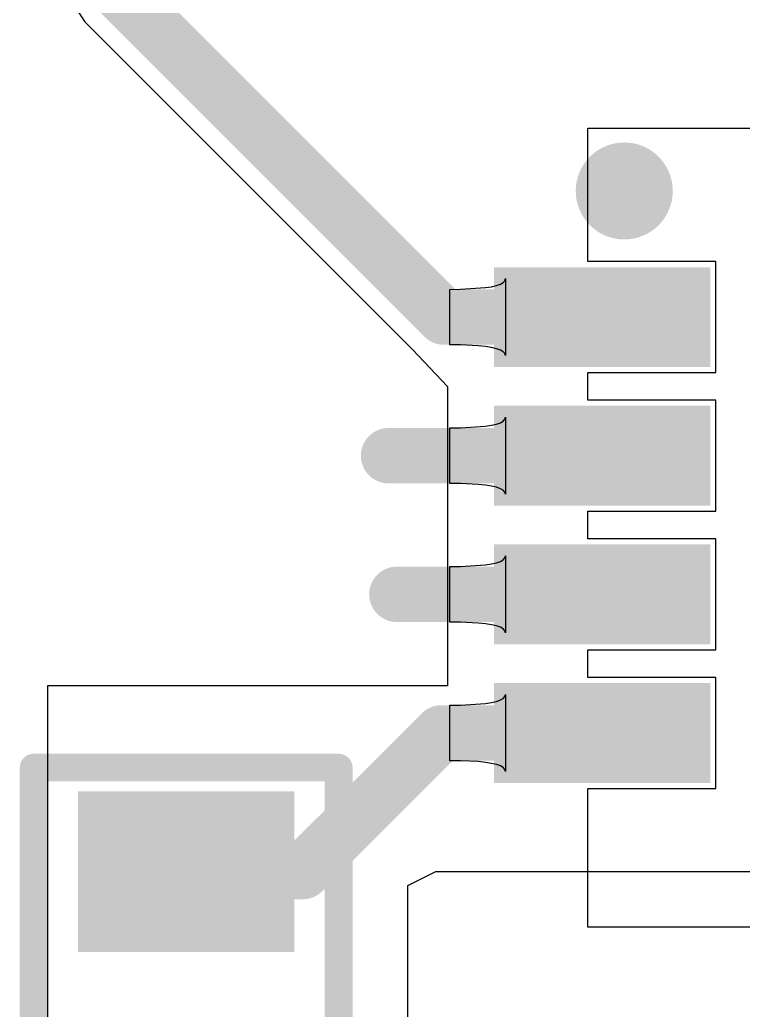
# Model space of a CAD drawing. Header units: millimetres. Extents: x 3.64 to 5.36, y 2.99 to 4.38.
# Drawn here: x 4.165 to 4.4259, y 3.5 to 3.8572 of the extents above; entities that cross this region are included whole.
import ezdxf

# ---------------------------------------------------------------- set-up
doc = ezdxf.new("R2010")
doc.units = ezdxf.units.MM
doc.header["$MEASUREMENT"] = 0
for name, color, linetype in [('TopLayer', 1, 'Continuous'), ('TopOverlay', 2, 'Continuous'), ('TopPaste', 8, 'Continuous'), ('TopSolder', 216, 'Continuous')]:
    doc.layers.add(name, color=color, linetype=linetype)

msp = doc.modelspace()

# ---------------------------------------------------------------- linework, layer by layer
at = {"layer": 'TopLayer'}
for p, q in [((4.18493, 3.86176), (4.18846, 3.85646)), ((4.18846, 3.85646), (4.30646, 3.73846)), ((4.36983, 3.77), (4.36983, 3.81815)), ((4.36983, 3.81815), (4.55377, 3.81815)), ((4.416, 3.77), (4.36983, 3.77)), ((4.416, 3.73), (4.416, 3.77)), ((4.33692, 3.7614), (4.33832, 3.7619)), ((4.33832, 3.7619), (4.33932, 3.76248)), ((4.33932, 3.76248), (4.33992, 3.76314)), ((4.33992, 3.76314), (4.34012, 3.76388)), ((4.34012, 3.76388), (4.34012, 3.73612)), ((4.32012, 3.76), (4.32392, 3.76004)), ((4.32012, 3.74), (4.32012, 3.76)), ((4.32392, 3.76004), (4.33292, 3.76062)), ((4.33292, 3.76062), (4.33512, 3.76097)), ((4.33512, 3.76097), (4.33692, 3.7614)), ((4.30646, 3.73846), (4.30663, 3.73835)), ((4.30663, 3.73835), (4.31925, 3.725)), ((4.32392, 3.73996), (4.32012, 3.74)), ((4.33032, 3.73965), (4.32392, 3.73996)), ((4.33292, 3.73938), (4.33032, 3.73965)), ((4.33512, 3.73903), (4.33292, 3.73938)), ((4.33692, 3.7386), (4.33512, 3.73903)), ((4.33832, 3.7381), (4.33692, 3.7386)), ((4.33932, 3.73752), (4.33832, 3.7381)), ((4.33992, 3.73686), (4.33932, 3.73752)), ((4.34012, 3.73612), (4.33992, 3.73686)), ((4.36983, 3.72), (4.36983, 3.73)), ((4.36983, 3.73), (4.416, 3.73)), ((4.31925, 3.725), (4.31925, 3.617)), ((4.416, 3.72), (4.36983, 3.72)), ((4.416, 3.68), (4.416, 3.72)), ((4.33692, 3.7114), (4.33832, 3.7119)), ((4.33832, 3.7119), (4.33932, 3.71248)), ((4.33932, 3.71248), (4.33992, 3.71314)), ((4.33992, 3.71314), (4.34012, 3.71388)), ((4.34012, 3.71388), (4.34012, 3.68612)), ((4.32012, 3.71), (4.32392, 3.71004)), ((4.32012, 3.69), (4.32012, 3.71)), ((4.32392, 3.71004), (4.33292, 3.71062)), ((4.33292, 3.71062), (4.33512, 3.71097)), ((4.33512, 3.71097), (4.33692, 3.7114)), ((4.32392, 3.68996), (4.32012, 3.69)), ((4.33032, 3.68965), (4.32392, 3.68996)), ((4.33292, 3.68938), (4.33032, 3.68965)), ((4.33512, 3.68903), (4.33292, 3.68938)), ((4.33692, 3.6886), (4.33512, 3.68903)), ((4.33832, 3.6881), (4.33692, 3.6886)), ((4.33932, 3.68752), (4.33832, 3.6881)), ((4.33992, 3.68686), (4.33932, 3.68752)), ((4.34012, 3.68612), (4.33992, 3.68686)), ((4.36983, 3.67), (4.36983, 3.68)), ((4.36983, 3.68), (4.416, 3.68)), ((4.416, 3.67), (4.36983, 3.67)), ((4.416, 3.63), (4.416, 3.67)), ((4.33692, 3.6614), (4.33832, 3.6619)), ((4.33832, 3.6619), (4.33932, 3.66248)), ((4.33932, 3.66248), (4.33992, 3.66314)), ((4.33992, 3.66314), (4.34012, 3.66388)), ((4.34012, 3.66388), (4.34012, 3.63612)), ((4.32012, 3.66), (4.32392, 3.66004)), ((4.32012, 3.64), (4.32012, 3.66)), ((4.32392, 3.66004), (4.33292, 3.66062)), ((4.33292, 3.66062), (4.33512, 3.66097)), ((4.33512, 3.66097), (4.33692, 3.6614)), ((4.32392, 3.63996), (4.32012, 3.64)), ((4.33032, 3.63965), (4.32392, 3.63996)), ((4.33292, 3.63938), (4.33032, 3.63965)), ((4.33512, 3.63903), (4.33292, 3.63938)), ((4.33692, 3.6386), (4.33512, 3.63903)), ((4.33832, 3.6381), (4.33692, 3.6386)), ((4.33932, 3.63752), (4.33832, 3.6381)), ((4.33992, 3.63686), (4.33932, 3.63752)), ((4.34012, 3.63612), (4.33992, 3.63686)), ((4.36983, 3.62), (4.36983, 3.63)), ((4.36983, 3.63), (4.416, 3.63)), ((4.416, 3.62), (4.36983, 3.62)), ((4.416, 3.58), (4.416, 3.62)), ((4.31925, 3.617), (4.175, 3.617)), ((4.175, 3.617), (4.175, 3.31027)), ((4.33692, 3.6114), (4.33832, 3.6119)), ((4.33832, 3.6119), (4.33932, 3.61248)), ((4.33932, 3.61248), (4.33992, 3.61314)), ((4.33992, 3.61314), (4.34012, 3.61388)), ((4.34012, 3.61388), (4.34012, 3.58612)), ((4.32012, 3.61), (4.32392, 3.61004)), ((4.32012, 3.59), (4.32012, 3.61)), ((4.32392, 3.61004), (4.33292, 3.61062)), ((4.33292, 3.61062), (4.33512, 3.61097)), ((4.33512, 3.61097), (4.33692, 3.6114)), ((4.32392, 3.58996), (4.32012, 3.59)), ((4.33032, 3.58965), (4.32392, 3.58996)), ((4.33292, 3.58938), (4.33032, 3.58965)), ((4.33512, 3.58903), (4.33292, 3.58938)), ((4.33692, 3.5886), (4.33512, 3.58903)), ((4.33832, 3.5881), (4.33692, 3.5886)), ((4.33932, 3.58752), (4.33832, 3.5881)), ((4.33992, 3.58686), (4.33932, 3.58752)), ((4.34012, 3.58612), (4.33992, 3.58686)), ((4.36983, 3.53), (4.36983, 3.58)), ((4.36983, 3.58), (4.416, 3.58)), ((4.305, 3.545), (4.315, 3.55)), ((4.315, 3.55), (4.445, 3.55)), ((4.305, 3.47), (4.305, 3.545)), ((4.57034, 3.53), (4.36983, 3.53))]:
    msp.add_line(p, q, dxfattribs=at)
for points, const_width in [([(4.2, 3.868), (4.318, 3.75)], 0.02), ([(4.3575, 3.764), (4.3575, 3.736)], 0.035), ([(4.3925, 3.764), (4.3925, 3.736)], 0.035), ([(4.34, 3.757), (4.41, 3.757)], 0.014), ([(4.318, 3.75), (4.375, 3.75)], 0.02), ([(4.34, 3.743), (4.41, 3.743)], 0.014), ([(4.3575, 3.714), (4.3575, 3.686)], 0.035), ([(4.3925, 3.714), (4.3925, 3.686)], 0.035), ([(4.441, 3.7), (4.521, 3.7)], 0.05), ([(4.34, 3.707), (4.41, 3.707)], 0.014), ([(4.298, 3.7), (4.375, 3.7)], 0.02), ([(4.34, 3.693), (4.41, 3.693)], 0.014), ([(4.3575, 3.664), (4.3575, 3.636)], 0.035), ([(4.3925, 3.664), (4.3925, 3.636)], 0.035), ([(4.441, 3.65), (4.521, 3.65)], 0.05), ([(4.34, 3.657), (4.41, 3.657)], 0.014), ([(4.301, 3.65), (4.375, 3.65)], 0.02), ([(4.34, 3.643), (4.41, 3.643)], 0.014), ([(4.3575, 3.614), (4.3575, 3.586)], 0.035), ([(4.3925, 3.614), (4.3925, 3.586)], 0.035), ([(4.34, 3.607), (4.41, 3.607)], 0.014), ([(4.267, 3.55), (4.317, 3.6)], 0.02), ([(4.317, 3.6), (4.375, 3.6)], 0.02), ([(4.34, 3.593), (4.41, 3.593)], 0.014), ([(4.2075, 3.575), (4.2075, 3.525)], 0.035), ([(4.2425, 3.575), (4.2425, 3.525)], 0.035), ([(4.26, 3.5625), (4.19, 3.5625)], 0.025), ([(4.225, 3.55), (4.267, 3.55)], 0.02), ([(4.26, 3.5375), (4.19, 3.5375)], 0.025)]:
    msp.add_lwpolyline(points, dxfattribs=dict(at, const_width=const_width))
for points, const_width in [([(4.368, 3.75, 1), (4.382, 3.75, 1)], 0.014), ([(4.313, 3.75, 1), (4.323, 3.75, 1)], 0.01), ([(4.313, 3.75, 1), (4.323, 3.75, 1)], 0.01), ([(4.37, 3.75, 1), (4.38, 3.75, 1)], 0.01), ([(4.368, 3.7, 1), (4.382, 3.7, 1)], 0.014), ([(4.293, 3.7, 1), (4.303, 3.7, 1)], 0.01), ([(4.37, 3.7, 1), (4.38, 3.7, 1)], 0.01), ([(4.368, 3.65, 1), (4.382, 3.65, 1)], 0.014), ([(4.296, 3.65, 1), (4.306, 3.65, 1)], 0.01), ([(4.37, 3.65, 1), (4.38, 3.65, 1)], 0.01), ([(4.368, 3.6, 1), (4.382, 3.6, 1)], 0.014), ([(4.312, 3.6, 1), (4.322, 3.6, 1)], 0.01), ([(4.312, 3.6, 1), (4.322, 3.6, 1)], 0.01), ([(4.37, 3.6, 1), (4.38, 3.6, 1)], 0.01), ([(4.2125, 3.55, 1), (4.2375, 3.55, 1)], 0.025), ([(4.22, 3.55, 1), (4.23, 3.55, 1)], 0.01), ([(4.262, 3.55, 1), (4.272, 3.55, 1)], 0.01), ([(4.262, 3.55, 1), (4.272, 3.55, 1)], 0.01)]:
    msp.add_lwpolyline(points, format="xyb", close=True, dxfattribs=dict(at, const_width=const_width))
at = {"layer": 'TopOverlay'}
for points, const_width in [([(4.388, 3.7955, 1), (4.378, 3.7955, 1)], 0.025), ([(4.386, 3.7955, 1), (4.38, 3.7955, 1)], 0.025), ([(4.37175, 3.7955, 1), (4.38425, 3.7955, 1)], 0.0125), ([(4.37375, 3.7955, 1), (4.38625, 3.7955, 1)], 0.0125), ([(4.37975, 3.7955, 1), (4.39225, 3.7955, 1)], 0.0125), ([(4.38175, 3.7955, 1), (4.39425, 3.7955, 1)], 0.0125), ([(4.1675, 3.5875, 1), (4.1725, 3.5875, 1)], 0.005), ([(4.1675, 3.5875, 1), (4.1725, 3.5875, 1)], 0.005), ([(4.2775, 3.5875, 1), (4.2825, 3.5875, 1)], 0.005), ([(4.2775, 3.5875, 1), (4.2825, 3.5875, 1)], 0.005)]:
    msp.add_lwpolyline(points, format="xyb", close=True, dxfattribs=dict(at, const_width=const_width))
at = {"layer": 'TopOverlay', "const_width": 0.01}
for points in [[(4.17, 3.3625), (4.17, 3.5875)], [(4.17, 3.5875), (4.28, 3.5875)], [(4.28, 3.3625), (4.28, 3.5875)]]:
    msp.add_lwpolyline(points, dxfattribs=at)
at = {"layer": 'TopPaste'}
for points, const_width in [([(4.3575, 3.764), (4.3575, 3.736)], 0.035), ([(4.3925, 3.764), (4.3925, 3.736)], 0.035), ([(4.34, 3.757), (4.41, 3.757)], 0.014), ([(4.34, 3.743), (4.41, 3.743)], 0.014), ([(4.3575, 3.714), (4.3575, 3.686)], 0.035), ([(4.3925, 3.714), (4.3925, 3.686)], 0.035), ([(4.441, 3.7), (4.521, 3.7)], 0.05), ([(4.34, 3.707), (4.41, 3.707)], 0.014), ([(4.34, 3.693), (4.41, 3.693)], 0.014), ([(4.3575, 3.664), (4.3575, 3.636)], 0.035), ([(4.3925, 3.664), (4.3925, 3.636)], 0.035), ([(4.441, 3.65), (4.521, 3.65)], 0.05), ([(4.34, 3.657), (4.41, 3.657)], 0.014), ([(4.34, 3.643), (4.41, 3.643)], 0.014), ([(4.3575, 3.614), (4.3575, 3.586)], 0.035), ([(4.3925, 3.614), (4.3925, 3.586)], 0.035), ([(4.34, 3.607), (4.41, 3.607)], 0.014), ([(4.34, 3.593), (4.41, 3.593)], 0.014), ([(4.2075, 3.575), (4.2075, 3.525)], 0.035), ([(4.2425, 3.575), (4.2425, 3.525)], 0.035), ([(4.26, 3.5625), (4.19, 3.5625)], 0.025), ([(4.26, 3.5375), (4.19, 3.5375)], 0.025)]:
    msp.add_lwpolyline(points, dxfattribs=dict(at, const_width=const_width))
for points, const_width in [([(4.368, 3.75, 1), (4.382, 3.75, 1)], 0.014), ([(4.368, 3.7, 1), (4.382, 3.7, 1)], 0.014), ([(4.368, 3.65, 1), (4.382, 3.65, 1)], 0.014), ([(4.368, 3.6, 1), (4.382, 3.6, 1)], 0.014), ([(4.2125, 3.55, 1), (4.2375, 3.55, 1)], 0.025)]:
    msp.add_lwpolyline(points, format="xyb", close=True, dxfattribs=dict(at, const_width=const_width))
at = {"layer": 'TopSolder'}
for points, const_width in [([(4.3555, 3.768), (4.3555, 3.732)], 0.039), ([(4.3945, 3.768), (4.3945, 3.732)], 0.039), ([(4.336, 3.759), (4.414, 3.759)], 0.018), ([(4.336, 3.741), (4.414, 3.741)], 0.018), ([(4.3555, 3.718), (4.3555, 3.682)], 0.039), ([(4.3945, 3.718), (4.3945, 3.682)], 0.039), ([(4.437, 3.702), (4.525, 3.702)], 0.054), ([(4.336, 3.709), (4.414, 3.709)], 0.018), ([(4.336, 3.691), (4.414, 3.691)], 0.018), ([(4.3555, 3.668), (4.3555, 3.632)], 0.039), ([(4.3945, 3.668), (4.3945, 3.632)], 0.039), ([(4.437, 3.648), (4.525, 3.648)], 0.054), ([(4.336, 3.659), (4.414, 3.659)], 0.018), ([(4.336, 3.641), (4.414, 3.641)], 0.018), ([(4.3555, 3.618), (4.3555, 3.582)], 0.039), ([(4.3945, 3.618), (4.3945, 3.582)], 0.039), ([(4.336, 3.609), (4.414, 3.609)], 0.018), ([(4.2055, 3.579), (4.2055, 3.521)], 0.039), ([(4.2445, 3.579), (4.2445, 3.521)], 0.039), ([(4.336, 3.591), (4.414, 3.591)], 0.018), ([(4.264, 3.5645), (4.186, 3.5645)], 0.029), ([(4.264, 3.5355), (4.186, 3.5355)], 0.029)]:
    msp.add_lwpolyline(points, dxfattribs=dict(at, const_width=const_width))
for points, const_width in [([(4.366, 3.75, 1), (4.384, 3.75, 1)], 0.018), ([(4.366, 3.7, 1), (4.384, 3.7, 1)], 0.018), ([(4.366, 3.65, 1), (4.384, 3.65, 1)], 0.018), ([(4.366, 3.6, 1), (4.384, 3.6, 1)], 0.018), ([(4.2105, 3.55, 1), (4.2395, 3.55, 1)], 0.029)]:
    msp.add_lwpolyline(points, format="xyb", close=True, dxfattribs=dict(at, const_width=const_width))

doc.saveas('drawing.dxf')
